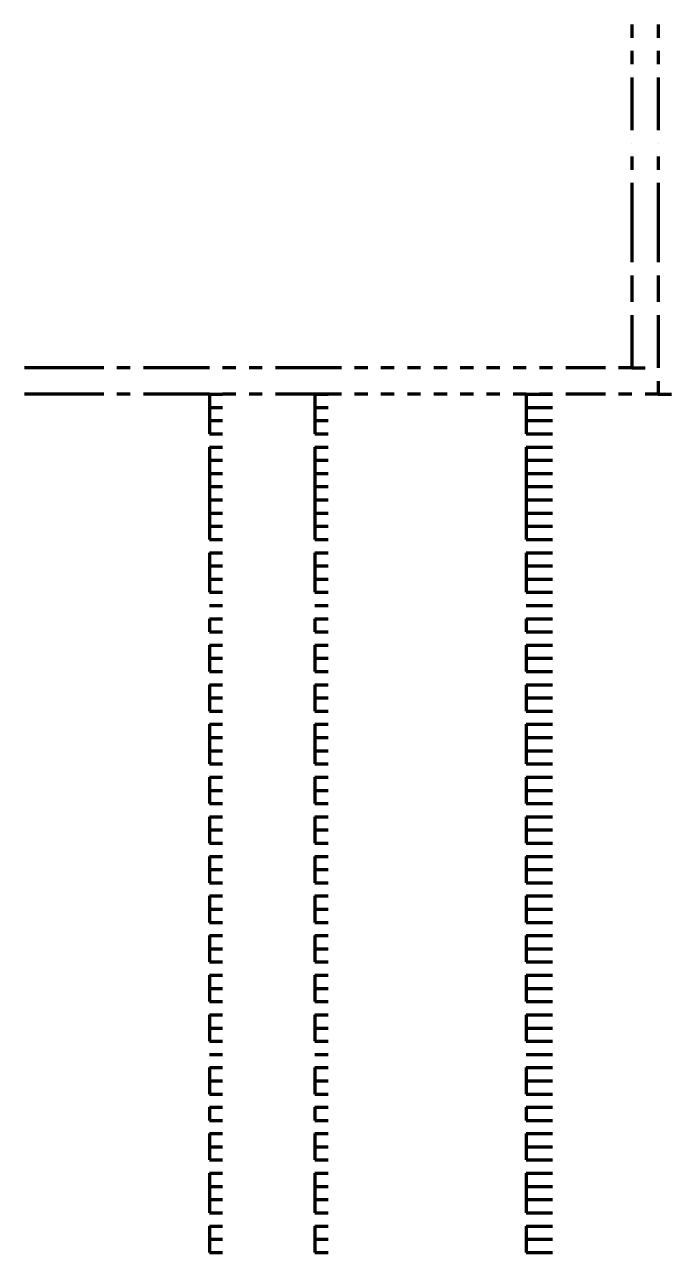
# Model space of a CAD drawing. Header units: inches. Extents: x 16 to 776, y 37 to 575.
# Drawn here: x 306.33 to 314.5, y 335 to 350.5 of the extents above; entities that cross this region are included whole.
import ezdxf

# ---------------------------------------------------------------- set-up
doc = ezdxf.new("R2010")
doc.units = ezdxf.units.IN
doc.header["$MEASUREMENT"] = 0
doc.layers.add('P', color=250, linetype='CONTINUOUS', lineweight=100)

msp = doc.modelspace()

# ---------------------------------------------------------------- linework, layer by layer
at = {"layer": 'P', "color": 0, "linetype": 'Continuous'}
for points in [[(314, 350.5), (314, 350.333)], [(314.333, 350.5), (314.333, 350.333)], [(314, 350.167), (314, 350)], [(314.333, 350.167), (314.333, 350)], [(314, 349.833), (314, 349.5)], [(314.333, 349.833), (314.333, 349.5)], [(314, 349.5), (314, 349.167)], [(314.333, 349.5), (314.333, 349.167)], [(314, 349), (314, 349)], [(314.333, 349), (314.333, 349)], [(314, 348.833), (314, 348.667)], [(314.333, 348.833), (314.333, 348.667)], [(314, 348.5), (314, 348.167)], [(314.333, 348.5), (314.333, 348.167)], [(314, 348.167), (314, 347.833)], [(314.333, 348.167), (314.333, 347.833)], [(314, 347.833), (314, 347.5)], [(314.333, 347.833), (314.333, 347.5)], [(314, 347.333), (314, 347.167)], [(314.333, 347.333), (314.333, 347.167)], [(314, 347.167), (314, 347)], [(314.333, 347.167), (314.333, 347)], [(314, 346.833), (314, 346.5)], [(314.333, 346.833), (314.333, 346.5)], [(314, 346.5), (314, 346.167)], [(314.333, 346.5), (314.333, 346.167)], [(306.667, 346.167), (306.333, 346.167)], [(307, 346.167), (306.667, 346.167)], [(307.333, 346.167), (307, 346.167)], [(307.667, 346.167), (307.5, 346.167)], [(308, 346.167), (307.833, 346.167)], [(308.333, 346.167), (308, 346.167)], [(308.667, 346.167), (308.333, 346.167)], [(309, 346.167), (308.833, 346.167)], [(309.333, 346.167), (309.167, 346.167)], [(309.667, 346.167), (309.5, 346.167)], [(310, 346.167), (309.667, 346.167)], [(310.333, 346.167), (310, 346.167)], [(310.667, 346.167), (310.5, 346.167)], [(311, 346.167), (310.833, 346.167)], [(311.333, 346.167), (311.167, 346.167)], [(311.667, 346.167), (311.5, 346.167)], [(312, 346.167), (311.833, 346.167)], [(312.333, 346.167), (312.167, 346.167)], [(312.667, 346.167), (312.5, 346.167)], [(313, 346.167), (312.833, 346.167)], [(313.5, 346.167), (313.167, 346.167)], [(313.667, 346.167), (313.5, 346.167)], [(314, 346.167), (313.833, 346.167)], [(314, 346.167), (314.167, 346.167)], [(314.333, 346), (314.333, 345.833)], [(306.667, 345.833), (306.333, 345.833)], [(307, 345.833), (306.667, 345.833)], [(307.333, 345.833), (307, 345.833)], [(307.667, 345.833), (307.5, 345.833)], [(308, 345.833), (307.833, 345.833)], [(308.333, 345.833), (308, 345.833)], [(308.667, 345.833), (308.333, 345.833)], [(308.667, 345.833), (308.667, 345.667)], [(308.667, 345.833), (308.833, 345.833)], [(308.833, 345.833), (308.833, 345.833)], [(309, 345.833), (308.833, 345.833)], [(309.333, 345.833), (309.167, 345.833)], [(309.667, 345.833), (309.5, 345.833)], [(310, 345.833), (309.667, 345.833)], [(310, 345.833), (310, 345.667)], [(310, 345.833), (310.167, 345.833)], [(310, 345.833), (310, 345.833)], [(310.333, 345.833), (310, 345.833)], [(310.667, 345.833), (310.5, 345.833)], [(311, 345.833), (310.833, 345.833)], [(311.333, 345.833), (311.167, 345.833)], [(311.667, 345.833), (311.5, 345.833)], [(312, 345.833), (311.833, 345.833)], [(312.333, 345.833), (312.167, 345.833)], [(312.667, 345.833), (312.5, 345.833)], [(312.667, 345.833), (312.667, 345.667)], [(312.667, 345.833), (312.833, 345.833)], [(312.833, 345.833), (313, 345.833)], [(313, 345.833), (312.833, 345.833)], [(313.5, 345.833), (313.167, 345.833)], [(313.667, 345.833), (313.5, 345.833)], [(314, 345.833), (313.833, 345.833)], [(314.333, 345.833), (314.167, 345.833)], [(314.333, 345.833), (314.5, 345.833)], [(308.667, 345.667), (308.833, 345.667)], [(308.667, 345.667), (308.667, 345.667)], [(308.667, 345.667), (308.833, 345.667)], [(308.667, 345.667), (308.833, 345.667)], [(308.667, 345.667), (308.667, 345.5)], [(308.667, 345.667), (308.833, 345.667)], [(308.833, 345.667), (308.833, 345.667)], [(308.833, 345.667), (308.833, 345.667)], [(308.833, 345.667), (308.833, 345.667)], [(308.833, 345.667), (308.833, 345.667)], [(310, 345.667), (310, 345.667)], [(310, 345.667), (310.167, 345.667)], [(310, 345.667), (310, 345.667)], [(310, 345.667), (310, 345.667)], [(310, 345.667), (310.167, 345.667)], [(310, 345.667), (310.167, 345.667)], [(310, 345.667), (310, 345.667)], [(310, 345.667), (310, 345.5)], [(310, 345.667), (310.167, 345.667)], [(310, 345.667), (310, 345.667)], [(312.667, 345.667), (312.833, 345.667)], [(312.667, 345.667), (312.667, 345.667)], [(312.667, 345.667), (312.833, 345.667)], [(312.667, 345.667), (312.833, 345.667)], [(312.667, 345.667), (312.667, 345.5)], [(312.667, 345.667), (312.833, 345.667)], [(312.833, 345.667), (313, 345.667)], [(312.833, 345.667), (313, 345.667)], [(312.833, 345.667), (313, 345.667)], [(312.833, 345.667), (313, 345.667)], [(308.667, 345.5), (308.833, 345.5)], [(308.667, 345.5), (308.667, 345.333)], [(308.667, 345.5), (308.833, 345.5)], [(308.833, 345.5), (308.833, 345.5)], [(308.833, 345.5), (308.833, 345.5)], [(310, 345.5), (310, 345.5)], [(310, 345.5), (310.167, 345.5)], [(310, 345.5), (310, 345.333)], [(310, 345.5), (310.167, 345.5)], [(310, 345.5), (310, 345.5)], [(312.667, 345.5), (312.833, 345.5)], [(312.667, 345.5), (312.667, 345.333)], [(312.667, 345.5), (312.833, 345.5)], [(312.833, 345.5), (313, 345.5)], [(312.833, 345.5), (313, 345.5)], [(308.667, 345.333), (308.833, 345.333)], [(308.667, 345.333), (308.833, 345.333)], [(308.833, 345.333), (308.833, 345.333)], [(308.833, 345.333), (308.833, 345.333)], [(310, 345.333), (310, 345.333)], [(310, 345.333), (310.167, 345.333)], [(310, 345.333), (310.167, 345.333)], [(310, 345.333), (310, 345.333)], [(312.667, 345.333), (312.833, 345.333)], [(312.667, 345.333), (312.833, 345.333)], [(312.833, 345.333), (313, 345.333)], [(312.833, 345.333), (313, 345.333)], [(308.667, 345.167), (308.833, 345.167)], [(308.667, 345.167), (308.667, 345.167)], [(308.667, 345.167), (308.833, 345.167)], [(308.667, 345.167), (308.833, 345.167)], [(308.667, 345.167), (308.667, 345)], [(308.667, 345.167), (308.833, 345.167)], [(308.833, 345.167), (308.833, 345.167)], [(308.833, 345.167), (308.833, 345.167)], [(308.833, 345.167), (308.833, 345.167)], [(308.833, 345.167), (308.833, 345.167)], [(310, 345.167), (310, 345.167)], [(310, 345.167), (310.167, 345.167)], [(310, 345.167), (310, 345.167)], [(310, 345.167), (310, 345.167)], [(310, 345.167), (310.167, 345.167)], [(310, 345.167), (310.167, 345.167)], [(310, 345.167), (310, 345.167)], [(310, 345.167), (310, 345)], [(310, 345.167), (310.167, 345.167)], [(310, 345.167), (310, 345.167)], [(312.667, 345.167), (312.833, 345.167)], [(312.667, 345.167), (312.667, 345.167)], [(312.667, 345.167), (312.833, 345.167)], [(312.667, 345.167), (312.833, 345.167)], [(312.667, 345.167), (312.667, 345)], [(312.667, 345.167), (312.833, 345.167)], [(312.833, 345.167), (313, 345.167)], [(312.833, 345.167), (313, 345.167)], [(312.833, 345.167), (313, 345.167)], [(312.833, 345.167), (313, 345.167)], [(308.667, 345), (308.833, 345)], [(308.667, 345), (308.667, 344.833)], [(308.667, 345), (308.833, 345)], [(308.833, 345), (308.833, 345)], [(308.833, 345), (308.833, 345)], [(310, 345), (310, 345)], [(310, 345), (310.167, 345)], [(310, 345), (310, 344.833)], [(310, 345), (310.167, 345)], [(310, 345), (310, 345)], [(312.667, 345), (312.833, 345)], [(312.667, 345), (312.667, 344.833)], [(312.667, 345), (312.833, 345)], [(312.833, 345), (313, 345)], [(312.833, 345), (313, 345)], [(308.667, 344.833), (308.833, 344.833)], [(308.667, 344.833), (308.833, 344.833)], [(308.667, 344.833), (308.833, 344.833)], [(308.667, 344.833), (308.667, 344.667)], [(308.667, 344.833), (308.833, 344.833)], [(308.833, 344.833), (308.833, 344.833)], [(308.833, 344.833), (308.833, 344.833)], [(308.833, 344.833), (308.833, 344.833)], [(308.833, 344.833), (308.833, 344.833)], [(310, 344.833), (310, 344.833)], [(310, 344.833), (310.167, 344.833)], [(310, 344.833), (310, 344.833)], [(310, 344.833), (310.167, 344.833)], [(310, 344.833), (310.167, 344.833)], [(310, 344.833), (310, 344.833)], [(310, 344.833), (310, 344.667)], [(310, 344.833), (310.167, 344.833)], [(310, 344.833), (310, 344.833)], [(312.667, 344.833), (312.833, 344.833)], [(312.667, 344.833), (312.833, 344.833)], [(312.667, 344.833), (312.833, 344.833)], [(312.667, 344.833), (312.667, 344.667)], [(312.667, 344.833), (312.833, 344.833)], [(312.833, 344.833), (313, 344.833)], [(312.833, 344.833), (313, 344.833)], [(312.833, 344.833), (313, 344.833)], [(312.833, 344.833), (313, 344.833)], [(308.667, 344.667), (308.833, 344.667)], [(308.667, 344.667), (308.667, 344.5)], [(308.667, 344.667), (308.833, 344.667)], [(308.833, 344.667), (308.833, 344.667)], [(308.833, 344.667), (308.833, 344.667)], [(310, 344.667), (310, 344.667)], [(310, 344.667), (310.167, 344.667)], [(310, 344.667), (310, 344.5)], [(310, 344.667), (310.167, 344.667)], [(310, 344.667), (310, 344.667)], [(312.667, 344.667), (312.833, 344.667)], [(312.667, 344.667), (312.667, 344.5)], [(312.667, 344.667), (312.833, 344.667)], [(312.833, 344.667), (313, 344.667)], [(312.833, 344.667), (313, 344.667)], [(308.667, 344.5), (308.833, 344.5)], [(308.667, 344.5), (308.667, 344.333)], [(308.667, 344.5), (308.833, 344.5)], [(308.833, 344.5), (308.833, 344.5)], [(308.833, 344.5), (308.833, 344.5)], [(310, 344.5), (310, 344.5)], [(310, 344.5), (310.167, 344.5)], [(310, 344.5), (310, 344.333)], [(310, 344.5), (310.167, 344.5)], [(310, 344.5), (310, 344.5)], [(312.667, 344.5), (312.833, 344.5)], [(312.667, 344.5), (312.667, 344.333)], [(312.667, 344.5), (312.833, 344.5)], [(312.833, 344.5), (313, 344.5)], [(312.833, 344.5), (313, 344.5)], [(308.667, 344.333), (308.833, 344.333)], [(308.667, 344.333), (308.833, 344.333)], [(308.667, 344.333), (308.833, 344.333)], [(308.667, 344.333), (308.667, 344.167)], [(308.667, 344.333), (308.833, 344.333)], [(308.833, 344.333), (308.833, 344.333)], [(308.833, 344.333), (308.833, 344.333)], [(308.833, 344.333), (308.833, 344.333)], [(308.833, 344.333), (308.833, 344.333)], [(310, 344.333), (310, 344.333)], [(310, 344.333), (310.167, 344.333)], [(310, 344.333), (310, 344.333)], [(310, 344.333), (310.167, 344.333)], [(310, 344.333), (310.167, 344.333)], [(310, 344.333), (310, 344.333)], [(310, 344.333), (310, 344.167)], [(310, 344.333), (310.167, 344.333)], [(310, 344.333), (310, 344.333)], [(312.667, 344.333), (312.833, 344.333)], [(312.667, 344.333), (312.833, 344.333)], [(312.667, 344.333), (312.833, 344.333)], [(312.667, 344.333), (312.667, 344.167)], [(312.667, 344.333), (312.833, 344.333)], [(312.833, 344.333), (313, 344.333)], [(312.833, 344.333), (313, 344.333)], [(312.833, 344.333), (313, 344.333)], [(312.833, 344.333), (313, 344.333)], [(308.667, 344.167), (308.833, 344.167)], [(308.667, 344.167), (308.667, 344)], [(308.667, 344.167), (308.833, 344.167)], [(308.833, 344.167), (308.833, 344.167)], [(308.833, 344.167), (308.833, 344.167)], [(310, 344.167), (310, 344.167)], [(310, 344.167), (310.167, 344.167)], [(310, 344.167), (310, 344)], [(310, 344.167), (310.167, 344.167)], [(310, 344.167), (310, 344.167)], [(312.667, 344.167), (312.833, 344.167)], [(312.667, 344.167), (312.667, 344)], [(312.667, 344.167), (312.833, 344.167)], [(312.833, 344.167), (313, 344.167)], [(312.833, 344.167), (313, 344.167)], [(308.667, 344), (308.833, 344)], [(308.667, 344), (308.667, 344)], [(308.667, 344), (308.833, 344)], [(308.667, 344), (308.833, 344)], [(308.667, 344), (308.833, 344)], [(308.833, 344), (308.833, 344)], [(308.833, 344), (308.833, 344)], [(308.833, 344), (308.833, 344)], [(308.833, 344), (308.833, 344)], [(310, 344), (310, 344)], [(310, 344), (310.167, 344)], [(310, 344), (310, 344)], [(310, 344), (310, 344)], [(310, 344), (310.167, 344)], [(310, 344), (310.167, 344)], [(310, 344), (310, 344)], [(310, 344), (310.167, 344)], [(310, 344), (310, 344)], [(312.667, 344), (312.833, 344)], [(312.667, 344), (312.667, 344)], [(312.667, 344), (312.833, 344)], [(312.667, 344), (312.833, 344)], [(312.667, 344), (312.833, 344)], [(312.833, 344), (313, 344)], [(312.833, 344), (313, 344)], [(312.833, 344), (313, 344)], [(312.833, 344), (313, 344)], [(308.667, 343.833), (308.833, 343.833)], [(308.667, 343.833), (308.667, 343.667)], [(308.667, 343.833), (308.833, 343.833)], [(308.833, 343.833), (308.833, 343.833)], [(308.833, 343.833), (308.833, 343.833)], [(310, 343.833), (310, 343.833)], [(310, 343.833), (310.167, 343.833)], [(310, 343.833), (310, 343.667)], [(310, 343.833), (310.167, 343.833)], [(310, 343.833), (310, 343.833)], [(312.667, 343.833), (312.833, 343.833)], [(312.667, 343.833), (312.667, 343.667)], [(312.667, 343.833), (312.833, 343.833)], [(312.833, 343.833), (313, 343.833)], [(312.833, 343.833), (313, 343.833)], [(308.667, 343.667), (308.833, 343.667)], [(308.667, 343.667), (308.667, 343.5)], [(308.667, 343.667), (308.833, 343.667)], [(308.833, 343.667), (308.833, 343.667)], [(308.833, 343.667), (308.833, 343.667)], [(310, 343.667), (310, 343.667)], [(310, 343.667), (310.167, 343.667)], [(310, 343.667), (310, 343.5)], [(310, 343.667), (310.167, 343.667)], [(310, 343.667), (310, 343.667)], [(312.667, 343.667), (312.833, 343.667)], [(312.667, 343.667), (312.667, 343.5)], [(312.667, 343.667), (312.833, 343.667)], [(312.833, 343.667), (313, 343.667)], [(312.833, 343.667), (313, 343.667)], [(308.667, 343.5), (308.833, 343.5)], [(308.667, 343.5), (308.667, 343.5)], [(308.667, 343.5), (308.833, 343.5)], [(308.667, 343.5), (308.833, 343.5)], [(308.667, 343.5), (308.667, 343.333)], [(308.667, 343.5), (308.833, 343.5)], [(308.833, 343.5), (308.833, 343.5)], [(308.833, 343.5), (308.833, 343.5)], [(308.833, 343.5), (308.833, 343.5)], [(308.833, 343.5), (308.833, 343.5)], [(310, 343.5), (310, 343.5)], [(310, 343.5), (310.167, 343.5)], [(310, 343.5), (310, 343.5)], [(310, 343.5), (310, 343.5)], [(310, 343.5), (310.167, 343.5)], [(310, 343.5), (310.167, 343.5)], [(310, 343.5), (310, 343.5)], [(310, 343.5), (310, 343.333)], [(310, 343.5), (310.167, 343.5)], [(310, 343.5), (310, 343.5)], [(312.667, 343.5), (312.833, 343.5)], [(312.667, 343.5), (312.667, 343.5)], [(312.667, 343.5), (312.833, 343.5)], [(312.667, 343.5), (312.833, 343.5)], [(312.667, 343.5), (312.667, 343.333)], [(312.667, 343.5), (312.833, 343.5)], [(312.833, 343.5), (313, 343.5)], [(312.833, 343.5), (313, 343.5)], [(312.833, 343.5), (313, 343.5)], [(312.833, 343.5), (313, 343.5)], [(308.667, 343.333), (308.833, 343.333)], [(308.667, 343.333), (308.833, 343.333)], [(308.667, 343.333), (308.833, 343.333)], [(308.833, 343.333), (308.833, 343.333)], [(308.833, 343.333), (308.833, 343.333)], [(308.833, 343.333), (308.833, 343.333)], [(310, 343.333), (310, 343.333)], [(310, 343.333), (310.167, 343.333)], [(310, 343.333), (310.167, 343.333)], [(310, 343.333), (310, 343.333)], [(310, 343.333), (310.167, 343.333)], [(310, 343.333), (310, 343.333)], [(312.667, 343.333), (312.833, 343.333)], [(312.667, 343.333), (312.833, 343.333)], [(312.667, 343.333), (312.833, 343.333)], [(312.833, 343.333), (313, 343.333)], [(312.833, 343.333), (313, 343.333)], [(312.833, 343.333), (313, 343.333)], [(308.667, 343.167), (308.833, 343.167)], [(308.667, 343.167), (308.833, 343.167)], [(308.667, 343.167), (308.833, 343.167)], [(308.833, 343.167), (308.833, 343.167)], [(308.833, 343.167), (308.833, 343.167)], [(308.833, 343.167), (308.833, 343.167)], [(310, 343.167), (310, 343.167)], [(310, 343.167), (310.167, 343.167)], [(310, 343.167), (310, 343.167)], [(310, 343.167), (310.167, 343.167)], [(310, 343.167), (310.167, 343.167)], [(310, 343.167), (310, 343.167)], [(312.667, 343.167), (312.833, 343.167)], [(312.667, 343.167), (312.833, 343.167)], [(312.667, 343.167), (312.833, 343.167)], [(312.833, 343.167), (313, 343.167)], [(312.833, 343.167), (313, 343.167)], [(312.833, 343.167), (313, 343.167)], [(308.667, 343), (308.833, 343)], [(308.667, 343), (308.667, 343)], [(308.667, 343), (308.833, 343)], [(308.667, 343), (308.833, 343)], [(308.667, 343), (308.667, 342.833)], [(308.667, 343), (308.833, 343)], [(308.833, 343), (308.833, 343)], [(308.833, 343), (308.833, 343)], [(308.833, 343), (308.833, 343)], [(308.833, 343), (308.833, 343)], [(310, 343), (310, 343)], [(310, 343), (310.167, 343)], [(310, 343), (310, 343)], [(310, 343), (310, 343)], [(310, 343), (310.167, 343)], [(310, 343), (310.167, 343)], [(310, 343), (310, 343)], [(310, 343), (310, 342.833)], [(310, 343), (310.167, 343)], [(310, 343), (310, 343)], [(312.667, 343), (312.833, 343)], [(312.667, 343), (312.667, 343)], [(312.667, 343), (312.833, 343)], [(312.667, 343), (312.833, 343)], [(312.667, 343), (312.667, 342.833)], [(312.667, 343), (312.833, 343)], [(312.833, 343), (313, 343)], [(312.833, 343), (313, 343)], [(312.833, 343), (313, 343)], [(312.833, 343), (313, 343)], [(308.667, 342.833), (308.833, 342.833)], [(308.667, 342.833), (308.833, 342.833)], [(308.667, 342.833), (308.833, 342.833)], [(308.833, 342.833), (308.833, 342.833)], [(308.833, 342.833), (308.833, 342.833)], [(308.833, 342.833), (308.833, 342.833)], [(310, 342.833), (310, 342.833)], [(310, 342.833), (310.167, 342.833)], [(310, 342.833), (310.167, 342.833)], [(310, 342.833), (310, 342.833)], [(310, 342.833), (310.167, 342.833)], [(310, 342.833), (310, 342.833)], [(312.667, 342.833), (312.833, 342.833)], [(312.667, 342.833), (312.833, 342.833)], [(312.667, 342.833), (312.833, 342.833)], [(312.833, 342.833), (313, 342.833)], [(312.833, 342.833), (313, 342.833)], [(312.833, 342.833), (313, 342.833)], [(308.667, 342.667), (308.833, 342.667)], [(308.667, 342.667), (308.833, 342.667)], [(308.667, 342.667), (308.833, 342.667)], [(308.667, 342.667), (308.833, 342.667)], [(308.667, 342.667), (308.667, 342.5)], [(308.667, 342.667), (308.833, 342.667)], [(308.833, 342.667), (308.833, 342.667)], [(308.833, 342.667), (308.833, 342.667)], [(308.833, 342.667), (308.833, 342.667)], [(308.833, 342.667), (308.833, 342.667)], [(308.833, 342.667), (308.833, 342.667)], [(310, 342.667), (310, 342.667)], [(310, 342.667), (310.167, 342.667)], [(310, 342.667), (310, 342.667)], [(310, 342.667), (310.167, 342.667)], [(310, 342.667), (310, 342.667)], [(310, 342.667), (310.167, 342.667)], [(310, 342.667), (310.167, 342.667)], [(310, 342.667), (310, 342.667)], [(310, 342.667), (310, 342.5)], [(310, 342.667), (310.167, 342.667)], [(310, 342.667), (310, 342.667)], [(312.667, 342.667), (312.833, 342.667)], [(312.667, 342.667), (312.833, 342.667)], [(312.667, 342.667), (312.833, 342.667)], [(312.667, 342.667), (312.833, 342.667)], [(312.667, 342.667), (312.667, 342.5)], [(312.667, 342.667), (312.833, 342.667)], [(312.833, 342.667), (313, 342.667)], [(312.833, 342.667), (313, 342.667)], [(312.833, 342.667), (313, 342.667)], [(312.833, 342.667), (313, 342.667)], [(312.833, 342.667), (313, 342.667)], [(308.667, 342.5), (308.833, 342.5)], [(308.667, 342.5), (308.667, 342.333)], [(308.667, 342.5), (308.833, 342.5)], [(308.833, 342.5), (308.833, 342.5)], [(308.833, 342.5), (308.833, 342.5)], [(310, 342.5), (310, 342.5)], [(310, 342.5), (310.167, 342.5)], [(310, 342.5), (310, 342.333)], [(310, 342.5), (310.167, 342.5)], [(310, 342.5), (310, 342.5)], [(312.667, 342.5), (312.833, 342.5)], [(312.667, 342.5), (312.667, 342.333)], [(312.667, 342.5), (312.833, 342.5)], [(312.833, 342.5), (313, 342.5)], [(312.833, 342.5), (313, 342.5)], [(308.667, 342.333), (308.833, 342.333)], [(308.667, 342.333), (308.833, 342.333)], [(308.667, 342.333), (308.833, 342.333)], [(308.833, 342.333), (308.833, 342.333)], [(308.833, 342.333), (308.833, 342.333)], [(308.833, 342.333), (308.833, 342.333)], [(310, 342.333), (310, 342.333)], [(310, 342.333), (310.167, 342.333)], [(310, 342.333), (310.167, 342.333)], [(310, 342.333), (310, 342.333)], [(310, 342.333), (310.167, 342.333)], [(310, 342.333), (310, 342.333)], [(312.667, 342.333), (312.833, 342.333)], [(312.667, 342.333), (312.833, 342.333)], [(312.667, 342.333), (312.833, 342.333)], [(312.833, 342.333), (313, 342.333)], [(312.833, 342.333), (313, 342.333)], [(312.833, 342.333), (313, 342.333)], [(308.667, 342.167), (308.833, 342.167)], [(308.667, 342.167), (308.833, 342.167)], [(308.667, 342.167), (308.833, 342.167)], [(308.667, 342.167), (308.833, 342.167)], [(308.667, 342.167), (308.667, 342)], [(308.667, 342.167), (308.833, 342.167)], [(308.833, 342.167), (308.833, 342.167)], [(308.833, 342.167), (308.833, 342.167)], [(308.833, 342.167), (308.833, 342.167)], [(308.833, 342.167), (308.833, 342.167)], [(308.833, 342.167), (308.833, 342.167)], [(310, 342.167), (310, 342.167)], [(310, 342.167), (310.167, 342.167)], [(310, 342.167), (310, 342.167)], [(310, 342.167), (310.167, 342.167)], [(310, 342.167), (310, 342.167)], [(310, 342.167), (310.167, 342.167)], [(310, 342.167), (310.167, 342.167)], [(310, 342.167), (310, 342.167)], [(310, 342.167), (310, 342)], [(310, 342.167), (310.167, 342.167)], [(310, 342.167), (310, 342.167)], [(312.667, 342.167), (312.833, 342.167)], [(312.667, 342.167), (312.833, 342.167)], [(312.667, 342.167), (312.833, 342.167)], [(312.667, 342.167), (312.833, 342.167)], [(312.667, 342.167), (312.667, 342)], [(312.667, 342.167), (312.833, 342.167)], [(312.833, 342.167), (313, 342.167)], [(312.833, 342.167), (313, 342.167)], [(312.833, 342.167), (313, 342.167)], [(312.833, 342.167), (313, 342.167)], [(312.833, 342.167), (313, 342.167)], [(308.667, 342), (308.833, 342)], [(308.667, 342), (308.667, 341.833)], [(308.667, 342), (308.833, 342)], [(308.833, 342), (308.833, 342)], [(308.833, 342), (308.833, 342)], [(310, 342), (310, 342)], [(310, 342), (310.167, 342)], [(310, 342), (310, 341.833)], [(310, 342), (310.167, 342)], [(310, 342), (310, 342)], [(312.667, 342), (312.833, 342)], [(312.667, 342), (312.667, 341.833)], [(312.667, 342), (312.833, 342)], [(312.833, 342), (313, 342)], [(312.833, 342), (313, 342)], [(308.667, 341.833), (308.833, 341.833)], [(308.667, 341.833), (308.833, 341.833)], [(308.667, 341.833), (308.833, 341.833)], [(308.667, 341.833), (308.833, 341.833)], [(308.667, 341.833), (308.833, 341.833)], [(308.667, 341.833), (308.833, 341.833)], [(308.833, 341.833), (308.833, 341.833)], [(308.833, 341.833), (308.833, 341.833)], [(308.833, 341.833), (308.833, 341.833)], [(308.833, 341.833), (308.833, 341.833)], [(308.833, 341.833), (308.833, 341.833)], [(308.833, 341.833), (308.833, 341.833)], [(310, 341.833), (310, 341.833)], [(310, 341.833), (310.167, 341.833)], [(310, 341.833), (310, 341.833)], [(310, 341.833), (310.167, 341.833)], [(310, 341.833), (310.167, 341.833)], [(310, 341.833), (310, 341.833)], [(310, 341.833), (310, 341.833)], [(310, 341.833), (310.167, 341.833)], [(310, 341.833), (310.167, 341.833)], [(310, 341.833), (310, 341.833)], [(310, 341.833), (310.167, 341.833)], [(310, 341.833), (310, 341.833)], [(312.667, 341.833), (312.833, 341.833)], [(312.667, 341.833), (312.833, 341.833)], [(312.667, 341.833), (312.833, 341.833)], [(312.667, 341.833), (312.833, 341.833)], [(312.667, 341.833), (312.833, 341.833)], [(312.667, 341.833), (312.833, 341.833)], [(312.833, 341.833), (313, 341.833)], [(312.833, 341.833), (313, 341.833)], [(312.833, 341.833), (313, 341.833)], [(312.833, 341.833), (313, 341.833)], [(312.833, 341.833), (313, 341.833)], [(312.833, 341.833), (313, 341.833)], [(308.667, 341.667), (308.833, 341.667)], [(308.667, 341.667), (308.667, 341.5)], [(308.667, 341.667), (308.833, 341.667)], [(308.833, 341.667), (308.833, 341.667)], [(308.833, 341.667), (308.833, 341.667)], [(310, 341.667), (310, 341.667)], [(310, 341.667), (310.167, 341.667)], [(310, 341.667), (310, 341.5)], [(310, 341.667), (310.167, 341.667)], [(310, 341.667), (310, 341.667)], [(312.667, 341.667), (312.833, 341.667)], [(312.667, 341.667), (312.667, 341.5)], [(312.667, 341.667), (312.833, 341.667)], [(312.833, 341.667), (313, 341.667)], [(312.833, 341.667), (313, 341.667)], [(308.667, 341.5), (308.833, 341.5)], [(308.667, 341.5), (308.667, 341.333)], [(308.667, 341.5), (308.833, 341.5)], [(308.833, 341.5), (308.833, 341.5)], [(308.833, 341.5), (308.833, 341.5)], [(310, 341.5), (310, 341.5)], [(310, 341.5), (310.167, 341.5)], [(310, 341.5), (310, 341.333)], [(310, 341.5), (310.167, 341.5)], [(310, 341.5), (310, 341.5)], [(312.667, 341.5), (312.833, 341.5)], [(312.667, 341.5), (312.667, 341.333)], [(312.667, 341.5), (312.833, 341.5)], [(312.833, 341.5), (313, 341.5)], [(312.833, 341.5), (313, 341.5)], [(308.667, 341.333), (308.833, 341.333)], [(308.667, 341.333), (308.667, 341.333)], [(308.667, 341.333), (308.833, 341.333)], [(308.667, 341.333), (308.833, 341.333)], [(308.667, 341.333), (308.667, 341.167)], [(308.667, 341.333), (308.833, 341.333)], [(308.833, 341.333), (308.833, 341.333)], [(308.833, 341.333), (308.833, 341.333)], [(308.833, 341.333), (308.833, 341.333)], [(308.833, 341.333), (308.833, 341.333)], [(310, 341.333), (310, 341.333)], [(310, 341.333), (310.167, 341.333)], [(310, 341.333), (310, 341.333)], [(310, 341.333), (310, 341.333)], [(310, 341.333), (310.167, 341.333)], [(310, 341.333), (310.167, 341.333)], [(310, 341.333), (310, 341.333)], [(310, 341.333), (310, 341.167)], [(310, 341.333), (310.167, 341.333)], [(310, 341.333), (310, 341.333)], [(312.667, 341.333), (312.833, 341.333)], [(312.667, 341.333), (312.667, 341.333)], [(312.667, 341.333), (312.833, 341.333)], [(312.667, 341.333), (312.833, 341.333)], [(312.667, 341.333), (312.667, 341.167)], [(312.667, 341.333), (312.833, 341.333)], [(312.833, 341.333), (313, 341.333)], [(312.833, 341.333), (313, 341.333)], [(312.833, 341.333), (313, 341.333)], [(312.833, 341.333), (313, 341.333)], [(308.667, 341.167), (308.833, 341.167)], [(308.667, 341.167), (308.833, 341.167)], [(308.833, 341.167), (308.833, 341.167)], [(308.833, 341.167), (308.833, 341.167)], [(310, 341.167), (310, 341.167)], [(310, 341.167), (310.167, 341.167)], [(310, 341.167), (310.167, 341.167)], [(310, 341.167), (310, 341.167)], [(312.667, 341.167), (312.833, 341.167)], [(312.667, 341.167), (312.833, 341.167)], [(312.833, 341.167), (313, 341.167)], [(312.833, 341.167), (313, 341.167)], [(308.667, 341), (308.833, 341)], [(308.667, 341), (308.667, 341)], [(308.667, 341), (308.833, 341)], [(308.667, 341), (308.833, 341)], [(308.667, 341), (308.667, 340.833)], [(308.667, 341), (308.833, 341)], [(308.833, 341), (308.833, 341)], [(308.833, 341), (308.833, 341)], [(308.833, 341), (308.833, 341)], [(308.833, 341), (308.833, 341)], [(310, 341), (310, 341)], [(310, 341), (310.167, 341)], [(310, 341), (310, 341)], [(310, 341), (310, 341)], [(310, 341), (310.167, 341)], [(310, 341), (310.167, 341)], [(310, 341), (310, 341)], [(310, 341), (310, 340.833)], [(310, 341), (310.167, 341)], [(310, 341), (310, 341)], [(312.667, 341), (312.833, 341)], [(312.667, 341), (312.667, 341)], [(312.667, 341), (312.833, 341)], [(312.667, 341), (312.833, 341)], [(312.667, 341), (312.667, 340.833)], [(312.667, 341), (312.833, 341)], [(312.833, 341), (313, 341)], [(312.833, 341), (313, 341)], [(312.833, 341), (313, 341)], [(312.833, 341), (313, 341)], [(308.667, 340.833), (308.833, 340.833)], [(308.667, 340.833), (308.667, 340.667)], [(308.667, 340.833), (308.833, 340.833)], [(308.833, 340.833), (308.833, 340.833)], [(308.833, 340.833), (308.833, 340.833)], [(310, 340.833), (310, 340.833)], [(310, 340.833), (310.167, 340.833)], [(310, 340.833), (310, 340.667)], [(310, 340.833), (310.167, 340.833)], [(310, 340.833), (310, 340.833)], [(312.667, 340.833), (312.833, 340.833)], [(312.667, 340.833), (312.667, 340.667)], [(312.667, 340.833), (312.833, 340.833)], [(312.833, 340.833), (313, 340.833)], [(312.833, 340.833), (313, 340.833)], [(308.667, 340.667), (308.833, 340.667)], [(308.667, 340.667), (308.833, 340.667)], [(308.833, 340.667), (308.833, 340.667)], [(308.833, 340.667), (308.833, 340.667)], [(310, 340.667), (310, 340.667)], [(310, 340.667), (310.167, 340.667)], [(310, 340.667), (310.167, 340.667)], [(310, 340.667), (310, 340.667)], [(312.667, 340.667), (312.833, 340.667)], [(312.667, 340.667), (312.833, 340.667)], [(312.833, 340.667), (313, 340.667)], [(312.833, 340.667), (313, 340.667)], [(308.667, 340.5), (308.833, 340.5)], [(308.667, 340.5), (308.667, 340.5)], [(308.667, 340.5), (308.833, 340.5)], [(308.667, 340.5), (308.833, 340.5)], [(308.667, 340.5), (308.667, 340.333)], [(308.667, 340.5), (308.833, 340.5)], [(308.833, 340.5), (308.833, 340.5)], [(308.833, 340.5), (308.833, 340.5)], [(308.833, 340.5), (308.833, 340.5)], [(308.833, 340.5), (308.833, 340.5)], [(310, 340.5), (310, 340.5)], [(310, 340.5), (310.167, 340.5)], [(310, 340.5), (310, 340.5)], [(310, 340.5), (310, 340.5)], [(310, 340.5), (310.167, 340.5)], [(310, 340.5), (310.167, 340.5)], [(310, 340.5), (310, 340.5)], [(310, 340.5), (310, 340.333)], [(310, 340.5), (310.167, 340.5)], [(310, 340.5), (310, 340.5)], [(312.667, 340.5), (312.833, 340.5)], [(312.667, 340.5), (312.667, 340.5)], [(312.667, 340.5), (312.833, 340.5)], [(312.667, 340.5), (312.833, 340.5)], [(312.667, 340.5), (312.667, 340.333)], [(312.667, 340.5), (312.833, 340.5)], [(312.833, 340.5), (313, 340.5)], [(312.833, 340.5), (313, 340.5)], [(312.833, 340.5), (313, 340.5)], [(312.833, 340.5), (313, 340.5)], [(308.667, 340.333), (308.833, 340.333)], [(308.667, 340.333), (308.667, 340.167)], [(308.667, 340.333), (308.833, 340.333)], [(308.833, 340.333), (308.833, 340.333)], [(308.833, 340.333), (308.833, 340.333)], [(310, 340.333), (310, 340.333)], [(310, 340.333), (310.167, 340.333)], [(310, 340.333), (310, 340.167)], [(310, 340.333), (310.167, 340.333)], [(310, 340.333), (310, 340.333)], [(312.667, 340.333), (312.833, 340.333)], [(312.667, 340.333), (312.667, 340.167)], [(312.667, 340.333), (312.833, 340.333)], [(312.833, 340.333), (313, 340.333)], [(312.833, 340.333), (313, 340.333)], [(308.667, 340.167), (308.833, 340.167)], [(308.667, 340.167), (308.833, 340.167)], [(308.833, 340.167), (308.833, 340.167)], [(308.833, 340.167), (308.833, 340.167)], [(310, 340.167), (310, 340.167)], [(310, 340.167), (310.167, 340.167)], [(310, 340.167), (310.167, 340.167)], [(310, 340.167), (310, 340.167)], [(312.667, 340.167), (312.833, 340.167)], [(312.667, 340.167), (312.833, 340.167)], [(312.833, 340.167), (313, 340.167)], [(312.833, 340.167), (313, 340.167)], [(308.667, 340), (308.833, 340)], [(308.667, 340), (308.667, 340)], [(308.667, 340), (308.833, 340)], [(308.667, 340), (308.833, 340)], [(308.667, 340), (308.667, 339.833)], [(308.667, 340), (308.833, 340)], [(308.833, 340), (308.833, 340)], [(308.833, 340), (308.833, 340)], [(308.833, 340), (308.833, 340)], [(308.833, 340), (308.833, 340)], [(310, 340), (310, 340)], [(310, 340), (310.167, 340)], [(310, 340), (310, 340)], [(310, 340), (310, 340)], [(310, 340), (310.167, 340)], [(310, 340), (310.167, 340)], [(310, 340), (310, 340)], [(310, 340), (310, 339.833)], [(310, 340), (310.167, 340)], [(310, 340), (310, 340)], [(312.667, 340), (312.833, 340)], [(312.667, 340), (312.667, 340)], [(312.667, 340), (312.833, 340)], [(312.667, 340), (312.833, 340)], [(312.667, 340), (312.667, 339.833)], [(312.667, 340), (312.833, 340)], [(312.833, 340), (313, 340)], [(312.833, 340), (313, 340)], [(312.833, 340), (313, 340)], [(312.833, 340), (313, 340)], [(308.667, 339.833), (308.833, 339.833)], [(308.667, 339.833), (308.667, 339.667)], [(308.667, 339.833), (308.833, 339.833)], [(308.833, 339.833), (308.833, 339.833)], [(308.833, 339.833), (308.833, 339.833)], [(310, 339.833), (310, 339.833)], [(310, 339.833), (310.167, 339.833)], [(310, 339.833), (310, 339.667)], [(310, 339.833), (310.167, 339.833)], [(310, 339.833), (310, 339.833)], [(312.667, 339.833), (312.833, 339.833)], [(312.667, 339.833), (312.667, 339.667)], [(312.667, 339.833), (312.833, 339.833)], [(312.833, 339.833), (313, 339.833)], [(312.833, 339.833), (313, 339.833)], [(308.667, 339.667), (308.833, 339.667)], [(308.667, 339.667), (308.833, 339.667)], [(308.667, 339.667), (308.833, 339.667)], [(308.667, 339.667), (308.833, 339.667)], [(308.667, 339.667), (308.833, 339.667)], [(308.667, 339.667), (308.833, 339.667)], [(308.833, 339.667), (308.833, 339.667)], [(308.833, 339.667), (308.833, 339.667)], [(308.833, 339.667), (308.833, 339.667)], [(308.833, 339.667), (308.833, 339.667)], [(308.833, 339.667), (308.833, 339.667)], [(308.833, 339.667), (308.833, 339.667)], [(310, 339.667), (310, 339.667)], [(310, 339.667), (310.167, 339.667)], [(310, 339.667), (310, 339.667)], [(310, 339.667), (310.167, 339.667)], [(310, 339.667), (310.167, 339.667)], [(310, 339.667), (310, 339.667)], [(310, 339.667), (310, 339.667)], [(310, 339.667), (310.167, 339.667)], [(310, 339.667), (310.167, 339.667)], [(310, 339.667), (310, 339.667)], [(310, 339.667), (310.167, 339.667)], [(310, 339.667), (310, 339.667)], [(312.667, 339.667), (312.833, 339.667)], [(312.667, 339.667), (312.833, 339.667)], [(312.667, 339.667), (312.833, 339.667)], [(312.667, 339.667), (312.833, 339.667)], [(312.667, 339.667), (312.833, 339.667)], [(312.667, 339.667), (312.833, 339.667)], [(312.833, 339.667), (313, 339.667)], [(312.833, 339.667), (313, 339.667)], [(312.833, 339.667), (313, 339.667)], [(312.833, 339.667), (313, 339.667)], [(312.833, 339.667), (313, 339.667)], [(312.833, 339.667), (313, 339.667)], [(308.667, 339.5), (308.833, 339.5)], [(308.667, 339.5), (308.667, 339.333)], [(308.667, 339.5), (308.833, 339.5)], [(308.833, 339.5), (308.833, 339.5)], [(308.833, 339.5), (308.833, 339.5)], [(310, 339.5), (310, 339.5)], [(310, 339.5), (310.167, 339.5)], [(310, 339.5), (310, 339.333)], [(310, 339.5), (310.167, 339.5)], [(310, 339.5), (310, 339.5)], [(312.667, 339.5), (312.833, 339.5)], [(312.667, 339.5), (312.667, 339.333)], [(312.667, 339.5), (312.833, 339.5)], [(312.833, 339.5), (313, 339.5)], [(312.833, 339.5), (313, 339.5)], [(308.667, 339.333), (308.833, 339.333)], [(308.667, 339.333), (308.667, 339.167)], [(308.667, 339.333), (308.833, 339.333)], [(308.833, 339.333), (308.833, 339.333)], [(308.833, 339.333), (308.833, 339.333)], [(310, 339.333), (310, 339.333)], [(310, 339.333), (310.167, 339.333)], [(310, 339.333), (310, 339.167)], [(310, 339.333), (310.167, 339.333)], [(310, 339.333), (310, 339.333)], [(312.667, 339.333), (312.833, 339.333)], [(312.667, 339.333), (312.667, 339.167)], [(312.667, 339.333), (312.833, 339.333)], [(312.833, 339.333), (313, 339.333)], [(312.833, 339.333), (313, 339.333)], [(308.667, 339.167), (308.833, 339.167)], [(308.667, 339.167), (308.667, 339.167)], [(308.667, 339.167), (308.833, 339.167)], [(308.667, 339.167), (308.833, 339.167)], [(308.667, 339.167), (308.833, 339.167)], [(308.833, 339.167), (308.833, 339.167)], [(308.833, 339.167), (308.833, 339.167)], [(308.833, 339.167), (308.833, 339.167)], [(308.833, 339.167), (308.833, 339.167)], [(310, 339.167), (310, 339.167)], [(310, 339.167), (310.167, 339.167)], [(310, 339.167), (310, 339.167)], [(310, 339.167), (310, 339.167)], [(310, 339.167), (310.167, 339.167)], [(310, 339.167), (310.167, 339.167)], [(310, 339.167), (310, 339.167)], [(310, 339.167), (310.167, 339.167)], [(310, 339.167), (310, 339.167)], [(312.667, 339.167), (312.833, 339.167)], [(312.667, 339.167), (312.667, 339.167)], [(312.667, 339.167), (312.833, 339.167)], [(312.667, 339.167), (312.833, 339.167)], [(312.667, 339.167), (312.833, 339.167)], [(312.833, 339.167), (313, 339.167)], [(312.833, 339.167), (313, 339.167)], [(312.833, 339.167), (313, 339.167)], [(312.833, 339.167), (313, 339.167)], [(308.667, 339), (308.833, 339)], [(308.667, 339), (308.667, 338.833)], [(308.667, 339), (308.833, 339)], [(308.833, 339), (308.833, 339)], [(308.833, 339), (308.833, 339)], [(310, 339), (310, 339)], [(310, 339), (310.167, 339)], [(310, 339), (310, 338.833)], [(310, 339), (310.167, 339)], [(310, 339), (310, 339)], [(312.667, 339), (312.833, 339)], [(312.667, 339), (312.667, 338.833)], [(312.667, 339), (312.833, 339)], [(312.833, 339), (313, 339)], [(312.833, 339), (313, 339)], [(308.667, 338.833), (308.833, 338.833)], [(308.667, 338.833), (308.667, 338.833)], [(308.667, 338.833), (308.833, 338.833)], [(308.667, 338.833), (308.833, 338.833)], [(308.667, 338.833), (308.667, 338.667)], [(308.667, 338.833), (308.833, 338.833)], [(308.833, 338.833), (308.833, 338.833)], [(308.833, 338.833), (308.833, 338.833)], [(308.833, 338.833), (308.833, 338.833)], [(308.833, 338.833), (308.833, 338.833)], [(310, 338.833), (310, 338.833)], [(310, 338.833), (310.167, 338.833)], [(310, 338.833), (310, 338.833)], [(310, 338.833), (310, 338.833)], [(310, 338.833), (310.167, 338.833)], [(310, 338.833), (310.167, 338.833)], [(310, 338.833), (310, 338.833)], [(310, 338.833), (310, 338.667)], [(310, 338.833), (310.167, 338.833)], [(310, 338.833), (310, 338.833)], [(312.667, 338.833), (312.833, 338.833)], [(312.667, 338.833), (312.667, 338.833)], [(312.667, 338.833), (312.833, 338.833)], [(312.667, 338.833), (312.833, 338.833)], [(312.667, 338.833), (312.667, 338.667)], [(312.667, 338.833), (312.833, 338.833)], [(312.833, 338.833), (313, 338.833)], [(312.833, 338.833), (313, 338.833)], [(312.833, 338.833), (313, 338.833)], [(312.833, 338.833), (313, 338.833)], [(308.667, 338.667), (308.833, 338.667)], [(308.667, 338.667), (308.833, 338.667)], [(308.833, 338.667), (308.833, 338.667)], [(308.833, 338.667), (308.833, 338.667)], [(310, 338.667), (310, 338.667)], [(310, 338.667), (310.167, 338.667)], [(310, 338.667), (310.167, 338.667)], [(310, 338.667), (310, 338.667)], [(312.667, 338.667), (312.833, 338.667)], [(312.667, 338.667), (312.833, 338.667)], [(312.833, 338.667), (313, 338.667)], [(312.833, 338.667), (313, 338.667)], [(308.667, 338.5), (308.833, 338.5)], [(308.667, 338.5), (308.667, 338.333)], [(308.667, 338.5), (308.833, 338.5)], [(308.833, 338.5), (308.833, 338.5)], [(308.833, 338.5), (308.833, 338.5)], [(310, 338.5), (310, 338.5)], [(310, 338.5), (310.167, 338.5)], [(310, 338.5), (310, 338.333)], [(310, 338.5), (310.167, 338.5)], [(310, 338.5), (310, 338.5)], [(312.667, 338.5), (312.833, 338.5)], [(312.667, 338.5), (312.667, 338.333)], [(312.667, 338.5), (312.833, 338.5)], [(312.833, 338.5), (313, 338.5)], [(312.833, 338.5), (313, 338.5)], [(308.667, 338.333), (308.833, 338.333)], [(308.667, 338.333), (308.667, 338.333)], [(308.667, 338.333), (308.833, 338.333)], [(308.667, 338.333), (308.833, 338.333)], [(308.667, 338.333), (308.667, 338.167)], [(308.667, 338.333), (308.833, 338.333)], [(308.833, 338.333), (308.833, 338.333)], [(308.833, 338.333), (308.833, 338.333)], [(308.833, 338.333), (308.833, 338.333)], [(308.833, 338.333), (308.833, 338.333)], [(310, 338.333), (310, 338.333)], [(310, 338.333), (310.167, 338.333)], [(310, 338.333), (310, 338.333)], [(310, 338.333), (310, 338.333)], [(310, 338.333), (310.167, 338.333)], [(310, 338.333), (310.167, 338.333)], [(310, 338.333), (310, 338.333)], [(310, 338.333), (310, 338.167)], [(310, 338.333), (310.167, 338.333)], [(310, 338.333), (310, 338.333)], [(312.667, 338.333), (312.833, 338.333)], [(312.667, 338.333), (312.667, 338.333)], [(312.667, 338.333), (312.833, 338.333)], [(312.667, 338.333), (312.833, 338.333)], [(312.667, 338.333), (312.667, 338.167)], [(312.667, 338.333), (312.833, 338.333)], [(312.833, 338.333), (313, 338.333)], [(312.833, 338.333), (313, 338.333)], [(312.833, 338.333), (313, 338.333)], [(312.833, 338.333), (313, 338.333)], [(308.667, 338.167), (308.833, 338.167)], [(308.667, 338.167), (308.833, 338.167)], [(308.833, 338.167), (308.833, 338.167)], [(308.833, 338.167), (308.833, 338.167)], [(310, 338.167), (310, 338.167)], [(310, 338.167), (310.167, 338.167)], [(310, 338.167), (310.167, 338.167)], [(310, 338.167), (310, 338.167)], [(312.667, 338.167), (312.833, 338.167)], [(312.667, 338.167), (312.833, 338.167)], [(312.833, 338.167), (313, 338.167)], [(312.833, 338.167), (313, 338.167)], [(308.667, 338), (308.833, 338)], [(308.667, 338), (308.667, 338)], [(308.667, 338), (308.833, 338)], [(308.667, 338), (308.833, 338)], [(308.667, 338), (308.667, 337.833)], [(308.667, 338), (308.833, 338)], [(308.833, 338), (308.833, 338)], [(308.833, 338), (308.833, 338)], [(308.833, 338), (308.833, 338)], [(308.833, 338), (308.833, 338)], [(310, 338), (310, 338)], [(310, 338), (310.167, 338)], [(310, 338), (310, 338)], [(310, 338), (310, 338)], [(310, 338), (310.167, 338)], [(310, 338), (310.167, 338)], [(310, 338), (310, 338)], [(310, 338), (310, 337.833)], [(310, 338), (310.167, 338)], [(310, 338), (310, 338)], [(312.667, 338), (312.833, 338)], [(312.667, 338), (312.667, 338)], [(312.667, 338), (312.833, 338)], [(312.667, 338), (312.833, 338)], [(312.667, 338), (312.667, 337.833)], [(312.667, 338), (312.833, 338)], [(312.833, 338), (313, 338)], [(312.833, 338), (313, 338)], [(312.833, 338), (313, 338)], [(312.833, 338), (313, 338)], [(308.667, 337.833), (308.833, 337.833)], [(308.667, 337.833), (308.667, 337.667)], [(308.667, 337.833), (308.833, 337.833)], [(308.833, 337.833), (308.833, 337.833)], [(308.833, 337.833), (308.833, 337.833)], [(310, 337.833), (310, 337.833)], [(310, 337.833), (310.167, 337.833)], [(310, 337.833), (310, 337.667)], [(310, 337.833), (310.167, 337.833)], [(310, 337.833), (310, 337.833)], [(312.667, 337.833), (312.833, 337.833)], [(312.667, 337.833), (312.667, 337.667)], [(312.667, 337.833), (312.833, 337.833)], [(312.833, 337.833), (313, 337.833)], [(312.833, 337.833), (313, 337.833)], [(308.667, 337.667), (308.833, 337.667)], [(308.667, 337.667), (308.833, 337.667)], [(308.667, 337.667), (308.833, 337.667)], [(308.833, 337.667), (308.833, 337.667)], [(308.833, 337.667), (308.833, 337.667)], [(308.833, 337.667), (308.833, 337.667)], [(310, 337.667), (310, 337.667)], [(310, 337.667), (310.167, 337.667)], [(310, 337.667), (310.167, 337.667)], [(310, 337.667), (310, 337.667)], [(310, 337.667), (310.167, 337.667)], [(310, 337.667), (310, 337.667)], [(312.667, 337.667), (312.833, 337.667)], [(312.667, 337.667), (312.833, 337.667)], [(312.667, 337.667), (312.833, 337.667)], [(312.833, 337.667), (313, 337.667)], [(312.833, 337.667), (313, 337.667)], [(312.833, 337.667), (313, 337.667)], [(308.667, 337.5), (308.833, 337.5)], [(308.667, 337.5), (308.833, 337.5)], [(308.667, 337.5), (308.833, 337.5)], [(308.667, 337.5), (308.833, 337.5)], [(308.667, 337.5), (308.833, 337.5)], [(308.667, 337.5), (308.833, 337.5)], [(308.667, 337.5), (308.833, 337.5)], [(308.833, 337.5), (308.833, 337.5)], [(308.833, 337.5), (308.833, 337.5)], [(308.833, 337.5), (308.833, 337.5)], [(308.833, 337.5), (308.833, 337.5)], [(308.833, 337.5), (308.833, 337.5)], [(308.833, 337.5), (308.833, 337.5)], [(308.833, 337.5), (308.833, 337.5)], [(310, 337.5), (310, 337.5)], [(310, 337.5), (310.167, 337.5)], [(310, 337.5), (310, 337.5)], [(310, 337.5), (310.167, 337.5)], [(310, 337.5), (310, 337.5)], [(310, 337.5), (310.167, 337.5)], [(310, 337.5), (310.167, 337.5)], [(310, 337.5), (310, 337.5)], [(310, 337.5), (310, 337.5)], [(310, 337.5), (310.167, 337.5)], [(310, 337.5), (310.167, 337.5)], [(310, 337.5), (310, 337.5)], [(310, 337.5), (310.167, 337.5)], [(310, 337.5), (310, 337.5)], [(312.667, 337.5), (312.833, 337.5)], [(312.667, 337.5), (312.833, 337.5)], [(312.667, 337.5), (312.833, 337.5)], [(312.667, 337.5), (312.833, 337.5)], [(312.667, 337.5), (312.833, 337.5)], [(312.667, 337.5), (312.833, 337.5)], [(312.667, 337.5), (312.833, 337.5)], [(312.833, 337.5), (313, 337.5)], [(312.833, 337.5), (313, 337.5)], [(312.833, 337.5), (313, 337.5)], [(312.833, 337.5), (313, 337.5)], [(312.833, 337.5), (313, 337.5)], [(312.833, 337.5), (313, 337.5)], [(312.833, 337.5), (313, 337.5)], [(308.667, 337.333), (308.833, 337.333)], [(308.667, 337.333), (308.667, 337.167)], [(308.667, 337.333), (308.833, 337.333)], [(308.833, 337.333), (308.833, 337.333)], [(308.833, 337.333), (308.833, 337.333)], [(310, 337.333), (310, 337.333)], [(310, 337.333), (310.167, 337.333)], [(310, 337.333), (310, 337.167)], [(310, 337.333), (310.167, 337.333)], [(310, 337.333), (310, 337.333)], [(312.667, 337.333), (312.833, 337.333)], [(312.667, 337.333), (312.667, 337.167)], [(312.667, 337.333), (312.833, 337.333)], [(312.833, 337.333), (313, 337.333)], [(312.833, 337.333), (313, 337.333)], [(308.667, 337.167), (308.833, 337.167)], [(308.667, 337.167), (308.667, 337)], [(308.667, 337.167), (308.833, 337.167)], [(308.833, 337.167), (308.833, 337.167)], [(308.833, 337.167), (308.833, 337.167)], [(310, 337.167), (310, 337.167)], [(310, 337.167), (310.167, 337.167)], [(310, 337.167), (310, 337)], [(310, 337.167), (310.167, 337.167)], [(310, 337.167), (310, 337.167)], [(312.667, 337.167), (312.833, 337.167)], [(312.667, 337.167), (312.667, 337)], [(312.667, 337.167), (312.833, 337.167)], [(312.833, 337.167), (313, 337.167)], [(312.833, 337.167), (313, 337.167)], [(308.667, 337), (308.833, 337)], [(308.667, 337), (308.833, 337)], [(308.667, 337), (308.833, 337)], [(308.667, 337), (308.833, 337)], [(308.667, 337), (308.833, 337)], [(308.667, 337), (308.833, 337)], [(308.833, 337), (308.833, 337)], [(308.833, 337), (308.833, 337)], [(308.833, 337), (308.833, 337)], [(308.833, 337), (308.833, 337)], [(308.833, 337), (308.833, 337)], [(308.833, 337), (308.833, 337)], [(310, 337), (310, 337)], [(310, 337), (310.167, 337)], [(310, 337), (310, 337)], [(310, 337), (310.167, 337)], [(310, 337), (310.167, 337)], [(310, 337), (310, 337)], [(310, 337), (310, 337)], [(310, 337), (310.167, 337)], [(310, 337), (310.167, 337)], [(310, 337), (310, 337)], [(310, 337), (310.167, 337)], [(310, 337), (310, 337)], [(312.667, 337), (312.833, 337)], [(312.667, 337), (312.833, 337)], [(312.667, 337), (312.833, 337)], [(312.667, 337), (312.833, 337)], [(312.667, 337), (312.833, 337)], [(312.667, 337), (312.833, 337)], [(312.833, 337), (313, 337)], [(312.833, 337), (313, 337)], [(312.833, 337), (313, 337)], [(312.833, 337), (313, 337)], [(312.833, 337), (313, 337)], [(312.833, 337), (313, 337)], [(308.667, 336.833), (308.833, 336.833)], [(308.667, 336.833), (308.667, 336.667)], [(308.667, 336.833), (308.833, 336.833)], [(308.833, 336.833), (308.833, 336.833)], [(308.833, 336.833), (308.833, 336.833)], [(310, 336.833), (310, 336.833)], [(310, 336.833), (310.167, 336.833)], [(310, 336.833), (310, 336.667)], [(310, 336.833), (310.167, 336.833)], [(310, 336.833), (310, 336.833)], [(312.667, 336.833), (312.833, 336.833)], [(312.667, 336.833), (312.667, 336.667)], [(312.667, 336.833), (312.833, 336.833)], [(312.833, 336.833), (313, 336.833)], [(312.833, 336.833), (313, 336.833)], [(308.667, 336.667), (308.833, 336.667)], [(308.667, 336.667), (308.667, 336.667)], [(308.667, 336.667), (308.833, 336.667)], [(308.667, 336.667), (308.833, 336.667)], [(308.667, 336.667), (308.833, 336.667)], [(308.833, 336.667), (308.833, 336.667)], [(308.833, 336.667), (308.833, 336.667)], [(308.833, 336.667), (308.833, 336.667)], [(308.833, 336.667), (308.833, 336.667)], [(310, 336.667), (310, 336.667)], [(310, 336.667), (310.167, 336.667)], [(310, 336.667), (310, 336.667)], [(310, 336.667), (310, 336.667)], [(310, 336.667), (310.167, 336.667)], [(310, 336.667), (310.167, 336.667)], [(310, 336.667), (310, 336.667)], [(310, 336.667), (310.167, 336.667)], [(310, 336.667), (310, 336.667)], [(312.667, 336.667), (312.833, 336.667)], [(312.667, 336.667), (312.667, 336.667)], [(312.667, 336.667), (312.833, 336.667)], [(312.667, 336.667), (312.833, 336.667)], [(312.667, 336.667), (312.833, 336.667)], [(312.833, 336.667), (313, 336.667)], [(312.833, 336.667), (313, 336.667)], [(312.833, 336.667), (313, 336.667)], [(312.833, 336.667), (313, 336.667)], [(308.667, 336.5), (308.833, 336.5)], [(308.667, 336.5), (308.667, 336.333)], [(308.667, 336.5), (308.833, 336.5)], [(308.833, 336.5), (308.833, 336.5)], [(308.833, 336.5), (308.833, 336.5)], [(310, 336.5), (310, 336.5)], [(310, 336.5), (310.167, 336.5)], [(310, 336.5), (310, 336.333)], [(310, 336.5), (310.167, 336.5)], [(310, 336.5), (310, 336.5)], [(312.667, 336.5), (312.833, 336.5)], [(312.667, 336.5), (312.667, 336.333)], [(312.667, 336.5), (312.833, 336.5)], [(312.833, 336.5), (313, 336.5)], [(312.833, 336.5), (313, 336.5)], [(308.667, 336.333), (308.833, 336.333)], [(308.667, 336.333), (308.667, 336.167)], [(308.667, 336.333), (308.833, 336.333)], [(308.833, 336.333), (308.833, 336.333)], [(308.833, 336.333), (308.833, 336.333)], [(310, 336.333), (310, 336.333)], [(310, 336.333), (310.167, 336.333)], [(310, 336.333), (310, 336.167)], [(310, 336.333), (310.167, 336.333)], [(310, 336.333), (310, 336.333)], [(312.667, 336.333), (312.833, 336.333)], [(312.667, 336.333), (312.667, 336.167)], [(312.667, 336.333), (312.833, 336.333)], [(312.833, 336.333), (313, 336.333)], [(312.833, 336.333), (313, 336.333)], [(308.667, 336.167), (308.833, 336.167)], [(308.667, 336.167), (308.667, 336.167)], [(308.667, 336.167), (308.833, 336.167)], [(308.667, 336.167), (308.833, 336.167)], [(308.667, 336.167), (308.833, 336.167)], [(308.833, 336.167), (308.833, 336.167)], [(308.833, 336.167), (308.833, 336.167)], [(308.833, 336.167), (308.833, 336.167)], [(308.833, 336.167), (308.833, 336.167)], [(310, 336.167), (310, 336.167)], [(310, 336.167), (310.167, 336.167)], [(310, 336.167), (310, 336.167)], [(310, 336.167), (310, 336.167)], [(310, 336.167), (310.167, 336.167)], [(310, 336.167), (310.167, 336.167)], [(310, 336.167), (310, 336.167)], [(310, 336.167), (310.167, 336.167)], [(310, 336.167), (310, 336.167)], [(312.667, 336.167), (312.833, 336.167)], [(312.667, 336.167), (312.667, 336.167)], [(312.667, 336.167), (312.833, 336.167)], [(312.667, 336.167), (312.833, 336.167)], [(312.667, 336.167), (312.833, 336.167)], [(312.833, 336.167), (313, 336.167)], [(312.833, 336.167), (313, 336.167)], [(312.833, 336.167), (313, 336.167)], [(312.833, 336.167), (313, 336.167)], [(308.667, 336), (308.833, 336)], [(308.667, 336), (308.667, 335.833)], [(308.667, 336), (308.833, 336)], [(308.833, 336), (308.833, 336)], [(308.833, 336), (308.833, 336)], [(310, 336), (310, 336)], [(310, 336), (310.167, 336)], [(310, 336), (310, 335.833)], [(310, 336), (310.167, 336)], [(310, 336), (310, 336)], [(312.667, 336), (312.833, 336)], [(312.667, 336), (312.667, 335.833)], [(312.667, 336), (312.833, 336)], [(312.833, 336), (313, 336)], [(312.833, 336), (313, 336)], [(308.667, 335.833), (308.833, 335.833)], [(308.667, 335.833), (308.667, 335.833)], [(308.667, 335.833), (308.833, 335.833)], [(308.667, 335.833), (308.833, 335.833)], [(308.667, 335.833), (308.667, 335.667)], [(308.667, 335.833), (308.833, 335.833)], [(308.833, 335.833), (308.833, 335.833)], [(308.833, 335.833), (308.833, 335.833)], [(308.833, 335.833), (308.833, 335.833)], [(308.833, 335.833), (308.833, 335.833)], [(310, 335.833), (310, 335.833)], [(310, 335.833), (310.167, 335.833)], [(310, 335.833), (310, 335.833)], [(310, 335.833), (310, 335.833)], [(310, 335.833), (310.167, 335.833)], [(310, 335.833), (310.167, 335.833)], [(310, 335.833), (310, 335.833)], [(310, 335.833), (310, 335.667)], [(310, 335.833), (310.167, 335.833)], [(310, 335.833), (310, 335.833)], [(312.667, 335.833), (312.833, 335.833)], [(312.667, 335.833), (312.667, 335.833)], [(312.667, 335.833), (312.833, 335.833)], [(312.667, 335.833), (312.833, 335.833)], [(312.667, 335.833), (312.667, 335.667)], [(312.667, 335.833), (312.833, 335.833)], [(312.833, 335.833), (313, 335.833)], [(312.833, 335.833), (313, 335.833)], [(312.833, 335.833), (313, 335.833)], [(312.833, 335.833), (313, 335.833)], [(308.667, 335.667), (308.833, 335.667)], [(308.667, 335.667), (308.667, 335.5)], [(308.667, 335.667), (308.833, 335.667)], [(308.833, 335.667), (308.833, 335.667)], [(308.833, 335.667), (308.833, 335.667)], [(310, 335.667), (310, 335.667)], [(310, 335.667), (310.167, 335.667)], [(310, 335.667), (310, 335.5)], [(310, 335.667), (310.167, 335.667)], [(310, 335.667), (310, 335.667)], [(312.667, 335.667), (312.833, 335.667)], [(312.667, 335.667), (312.667, 335.5)], [(312.667, 335.667), (312.833, 335.667)], [(312.833, 335.667), (313, 335.667)], [(312.833, 335.667), (313, 335.667)], [(308.667, 335.5), (308.833, 335.5)], [(308.667, 335.5), (308.833, 335.5)], [(308.667, 335.5), (308.833, 335.5)], [(308.833, 335.5), (308.833, 335.5)], [(308.833, 335.5), (308.833, 335.5)], [(308.833, 335.5), (308.833, 335.5)], [(310, 335.5), (310, 335.5)], [(310, 335.5), (310.167, 335.5)], [(310, 335.5), (310.167, 335.5)], [(310, 335.5), (310, 335.5)], [(310, 335.5), (310.167, 335.5)], [(310, 335.5), (310, 335.5)], [(312.667, 335.5), (312.833, 335.5)], [(312.667, 335.5), (312.833, 335.5)], [(312.667, 335.5), (312.833, 335.5)], [(312.833, 335.5), (313, 335.5)], [(312.833, 335.5), (313, 335.5)], [(312.833, 335.5), (313, 335.5)], [(308.667, 335.333), (308.833, 335.333)], [(308.667, 335.333), (308.833, 335.333)], [(308.667, 335.333), (308.833, 335.333)], [(308.667, 335.333), (308.833, 335.333)], [(308.667, 335.333), (308.667, 335.167)], [(308.667, 335.333), (308.833, 335.333)], [(308.833, 335.333), (308.833, 335.333)], [(308.833, 335.333), (308.833, 335.333)], [(308.833, 335.333), (308.833, 335.333)], [(308.833, 335.333), (308.833, 335.333)], [(308.833, 335.333), (308.833, 335.333)], [(310, 335.333), (310, 335.333)], [(310, 335.333), (310.167, 335.333)], [(310, 335.333), (310, 335.333)], [(310, 335.333), (310.167, 335.333)], [(310, 335.333), (310, 335.333)], [(310, 335.333), (310.167, 335.333)], [(310, 335.333), (310.167, 335.333)], [(310, 335.333), (310, 335.333)], [(310, 335.333), (310, 335.167)], [(310, 335.333), (310.167, 335.333)], [(310, 335.333), (310, 335.333)], [(312.667, 335.333), (312.833, 335.333)], [(312.667, 335.333), (312.833, 335.333)], [(312.667, 335.333), (312.833, 335.333)], [(312.667, 335.333), (312.833, 335.333)], [(312.667, 335.333), (312.667, 335.167)], [(312.667, 335.333), (312.833, 335.333)], [(312.833, 335.333), (313, 335.333)], [(312.833, 335.333), (313, 335.333)], [(312.833, 335.333), (313, 335.333)], [(312.833, 335.333), (313, 335.333)], [(312.833, 335.333), (313, 335.333)], [(308.667, 335.167), (308.833, 335.167)], [(308.667, 335.167), (308.667, 335)], [(308.667, 335.167), (308.833, 335.167)], [(308.833, 335.167), (308.833, 335.167)], [(308.833, 335.167), (308.833, 335.167)], [(310, 335.167), (310, 335.167)], [(310, 335.167), (310.167, 335.167)], [(310, 335.167), (310, 335)], [(310, 335.167), (310.167, 335.167)], [(310, 335.167), (310, 335.167)], [(312.667, 335.167), (312.833, 335.167)], [(312.667, 335.167), (312.667, 335)], [(312.667, 335.167), (312.833, 335.167)], [(312.833, 335.167), (313, 335.167)], [(312.833, 335.167), (313, 335.167)], [(308.667, 335), (308.833, 335)], [(308.667, 335), (308.833, 335)], [(308.667, 335), (308.833, 335)], [(308.667, 335), (308.833, 335)], [(308.667, 335), (308.833, 335)], [(308.667, 335), (308.833, 335)], [(308.833, 335), (308.833, 335)], [(308.833, 335), (308.833, 335)], [(308.833, 335), (308.833, 335)], [(308.833, 335), (308.833, 335)], [(308.833, 335), (308.833, 335)], [(308.833, 335), (308.833, 335)], [(310, 335), (310, 335)], [(310, 335), (310.167, 335)], [(310, 335), (310, 335)], [(310, 335), (310.167, 335)], [(310, 335), (310.167, 335)], [(310, 335), (310, 335)], [(310, 335), (310, 335)], [(310, 335), (310.167, 335)], [(310, 335), (310.167, 335)], [(310, 335), (310, 335)], [(310, 335), (310.167, 335)], [(310, 335), (310, 335)], [(312.667, 335), (312.833, 335)], [(312.667, 335), (312.833, 335)], [(312.667, 335), (312.833, 335)], [(312.667, 335), (312.833, 335)], [(312.667, 335), (312.833, 335)], [(312.667, 335), (312.833, 335)], [(312.833, 335), (313, 335)], [(312.833, 335), (313, 335)], [(312.833, 335), (313, 335)], [(312.833, 335), (313, 335)], [(312.833, 335), (313, 335)], [(312.833, 335), (313, 335)]]:
    msp.add_lwpolyline(points, dxfattribs=at)

doc.saveas('drawing.dxf')
